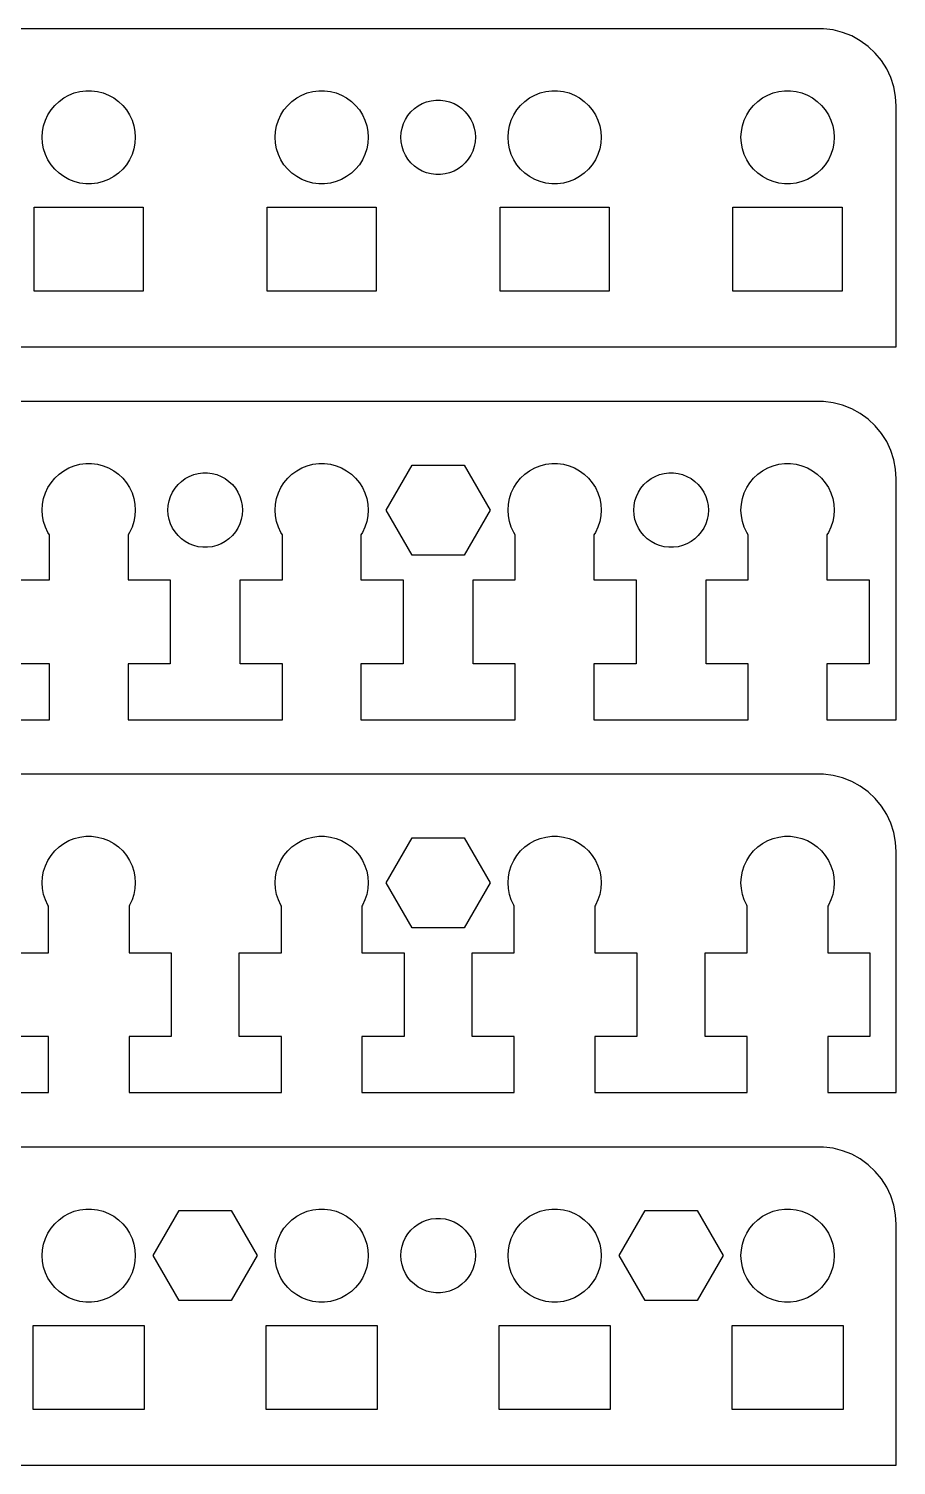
# Model space of a CAD drawing. Header units: metres. Extents: x -52 to 52, y 0 to 92.
# Drawn here: x -3.9 to 52, y 0 to 92.5 of the extents above; entities that cross this region are included whole.
import ezdxf

# ---------------------------------------------------------------- set-up
doc = ezdxf.new("R2010")
doc.units = ezdxf.units.M

msp = doc.modelspace()

# ---------------------------------------------------------------- linework, layer by layer
for p, q in [((47.3139, 92.4901), (-47.3139, 92.4901)), ((47.9369, 92.4114), (47.3139, 92.4901)), ((48.5451, 92.2553), (47.9369, 92.4114)), ((49.1289, 92.0241), (48.5451, 92.2553)), ((49.6791, 91.7216), (49.1289, 92.0241)), ((50.1871, 91.3526), (49.6791, 91.7216)), ((50.6448, 90.9227), (50.1871, 91.3526)), ((51.0451, 90.4389), (50.6448, 90.9227)), ((51.3815, 89.9088), (51.0451, 90.4389)), ((51.6489, 89.3406), (51.3815, 89.9088)), ((51.8429, 88.7434), (51.6489, 89.3406)), ((-1.91226, 87.8115), (-1.60747, 88.033)), ((-1.60747, 88.033), (-1.27733, 88.2145)), ((-1.27733, 88.2145), (-0.92705, 88.3532)), ((-0.92705, 88.3532), (-0.56213, 88.4469)), ((-0.56213, 88.4469), (-0.18837, 88.4941)), ((-0.18837, 88.4941), (0.18837, 88.4941)), ((0.18837, 88.4941), (0.56213, 88.4469)), ((0.56213, 88.4469), (0.92705, 88.3532)), ((0.92705, 88.3532), (1.27733, 88.2145)), ((1.27733, 88.2145), (1.60747, 88.033)), ((1.60747, 88.033), (1.91226, 87.8115)), ((13.0877, 87.8115), (13.3925, 88.033)), ((13.3925, 88.033), (13.7227, 88.2145)), ((13.7227, 88.2145), (14.0729, 88.3532)), ((14.0729, 88.3532), (14.4379, 88.4469)), ((14.4379, 88.4469), (14.8116, 88.4941)), ((14.8116, 88.4941), (15.1884, 88.4941)), ((15.1884, 88.4941), (15.5621, 88.4469)), ((15.5621, 88.4469), (15.927, 88.3532)), ((15.927, 88.3532), (16.2773, 88.2145)), ((16.2773, 88.2145), (16.6075, 88.033)), ((16.6075, 88.033), (16.9123, 87.8115)), ((22.0503, 87.8575), (22.3493, 87.8953)), ((22.3493, 87.8953), (22.6507, 87.8953)), ((22.6507, 87.8953), (22.9497, 87.8575)), ((28.0877, 87.8115), (28.3925, 88.033)), ((28.3925, 88.033), (28.7227, 88.2145)), ((28.7227, 88.2145), (29.0729, 88.3532)), ((29.0729, 88.3532), (29.4379, 88.4469)), ((29.4379, 88.4469), (29.8116, 88.4941)), ((29.8116, 88.4941), (30.1884, 88.4941)), ((30.1884, 88.4941), (30.5621, 88.4469)), ((30.5621, 88.4469), (30.927, 88.3532)), ((30.927, 88.3532), (31.2773, 88.2145)), ((31.2773, 88.2145), (31.6075, 88.033)), ((31.6075, 88.033), (31.9123, 87.8115)), ((43.0877, 87.8115), (43.3925, 88.033)), ((43.3925, 88.033), (43.7227, 88.2145)), ((43.7227, 88.2145), (44.0729, 88.3532)), ((44.0729, 88.3532), (44.4379, 88.4469)), ((44.4379, 88.4469), (44.8116, 88.4941)), ((44.8116, 88.4941), (45.1884, 88.4941)), ((45.1884, 88.4941), (45.5621, 88.4469)), ((45.5621, 88.4469), (45.927, 88.3532)), ((45.927, 88.3532), (46.2773, 88.2145)), ((46.2773, 88.2145), (46.6075, 88.033)), ((46.6075, 88.033), (46.9123, 87.8115)), ((51.9606, 88.1267), (51.8429, 88.7434)), ((52, 87.5), (51.9606, 88.1267)), ((-2.78932, 86.6044), (-2.62891, 86.9453)), ((-2.62891, 86.9453), (-2.42705, 87.2634)), ((-2.42705, 87.2634), (-2.1869, 87.5536)), ((-2.1869, 87.5536), (-1.91226, 87.8115)), ((1.91226, 87.8115), (2.1869, 87.5536)), ((2.1869, 87.5536), (2.42705, 87.2634)), ((2.42705, 87.2634), (2.62891, 86.9453)), ((2.62891, 86.9453), (2.78932, 86.6044)), ((12.2107, 86.6044), (12.3711, 86.9453)), ((12.3711, 86.9453), (12.5729, 87.2634)), ((12.5729, 87.2634), (12.8131, 87.5536)), ((12.8131, 87.5536), (13.0877, 87.8115)), ((16.9123, 87.8115), (17.1869, 87.5536)), ((17.1869, 87.5536), (17.427, 87.2634)), ((17.427, 87.2634), (17.6289, 86.9453)), ((17.6289, 86.9453), (17.7893, 86.6044)), ((20.5583, 86.9107), (20.7505, 87.1429)), ((20.7505, 87.1429), (20.9702, 87.3492)), ((20.9702, 87.3492), (21.214, 87.5264)), ((21.214, 87.5264), (21.4781, 87.6716)), ((21.4781, 87.6716), (21.7583, 87.7825)), ((21.7583, 87.7825), (22.0503, 87.8575)), ((22.9497, 87.8575), (23.2416, 87.7825)), ((23.2416, 87.7825), (23.5219, 87.6716)), ((23.5219, 87.6716), (23.786, 87.5264)), ((23.786, 87.5264), (24.0298, 87.3492)), ((24.0298, 87.3492), (24.2495, 87.1429)), ((24.2495, 87.1429), (24.4416, 86.9107)), ((27.2107, 86.6044), (27.3711, 86.9453)), ((27.3711, 86.9453), (27.5729, 87.2634)), ((27.5729, 87.2634), (27.8131, 87.5536)), ((27.8131, 87.5536), (28.0877, 87.8115)), ((31.9123, 87.8115), (32.1869, 87.5536)), ((32.1869, 87.5536), (32.427, 87.2634)), ((32.427, 87.2634), (32.6289, 86.9453)), ((32.6289, 86.9453), (32.7893, 86.6044)), ((42.2107, 86.6044), (42.3711, 86.9453)), ((42.3711, 86.9453), (42.5729, 87.2634)), ((42.5729, 87.2634), (42.8131, 87.5536)), ((42.8131, 87.5536), (43.0877, 87.8115)), ((46.9123, 87.8115), (47.1869, 87.5536)), ((47.1869, 87.5536), (47.427, 87.2634)), ((47.427, 87.2634), (47.6289, 86.9453)), ((47.6289, 86.9453), (47.7893, 86.6044)), ((52, 72), (52, 87.5)), ((-2.97633, 85.876), (-2.90575, 86.2461)), ((-2.90575, 86.2461), (-2.78932, 86.6044)), ((2.78932, 86.6044), (2.90575, 86.2461)), ((2.90575, 86.2461), (2.97633, 85.876)), ((12.0237, 85.876), (12.0942, 86.2461)), ((12.0942, 86.2461), (12.2107, 86.6044)), ((17.7893, 86.6044), (17.9057, 86.2461)), ((17.9057, 86.2461), (17.9763, 85.876)), ((20.1189, 85.8008), (20.1754, 86.0968)), ((20.1754, 86.0968), (20.2685, 86.3835)), ((20.2685, 86.3835), (20.3969, 86.6562)), ((20.3969, 86.6562), (20.5583, 86.9107)), ((24.4416, 86.9107), (24.6031, 86.6562)), ((24.6031, 86.6562), (24.7315, 86.3835)), ((24.7315, 86.3835), (24.8246, 86.0968)), ((24.8246, 86.0968), (24.8811, 85.8008)), ((27.0237, 85.876), (27.0942, 86.2461)), ((27.0942, 86.2461), (27.2107, 86.6044)), ((32.7893, 86.6044), (32.9057, 86.2461)), ((32.9057, 86.2461), (32.9763, 85.876)), ((42.0237, 85.876), (42.0942, 86.2461)), ((42.0942, 86.2461), (42.2107, 86.6044)), ((47.7893, 86.6044), (47.9057, 86.2461)), ((47.9057, 86.2461), (47.9763, 85.876)), ((-3, 85.5), (-2.97633, 85.876)), ((-2.97633, 85.124), (-3, 85.5)), ((-2.90575, 84.7539), (-2.97633, 85.124)), ((2.97633, 85.124), (2.90575, 84.7539)), ((2.97633, 85.876), (3, 85.5)), ((3, 85.5), (2.97633, 85.124)), ((12, 85.5), (12.0237, 85.876)), ((12.0237, 85.124), (12, 85.5)), ((12.0942, 84.7539), (12.0237, 85.124)), ((17.9763, 85.124), (17.9057, 84.7539)), ((17.9763, 85.876), (18, 85.5)), ((18, 85.5), (17.9763, 85.124)), ((20.1, 85.5), (20.1189, 85.8008)), ((20.1189, 85.1992), (20.1, 85.5)), ((20.1754, 84.9031), (20.1189, 85.1992)), ((24.8811, 85.1992), (24.8246, 84.9031)), ((24.8811, 85.8008), (24.9, 85.5)), ((24.9, 85.5), (24.8811, 85.1992)), ((27, 85.5), (27.0237, 85.876)), ((27.0237, 85.124), (27, 85.5)), ((27.0942, 84.7539), (27.0237, 85.124)), ((32.9763, 85.124), (32.9057, 84.7539)), ((32.9763, 85.876), (33, 85.5)), ((33, 85.5), (32.9763, 85.124)), ((42, 85.5), (42.0237, 85.876)), ((42.0237, 85.124), (42, 85.5)), ((42.0942, 84.7539), (42.0237, 85.124)), ((47.9763, 85.124), (47.9057, 84.7539)), ((47.9763, 85.876), (48, 85.5)), ((48, 85.5), (47.9763, 85.124)), ((-2.78932, 84.3956), (-2.90575, 84.7539)), ((-2.62891, 84.0547), (-2.78932, 84.3956)), ((2.78932, 84.3956), (2.62891, 84.0547)), ((2.90575, 84.7539), (2.78932, 84.3956)), ((12.2107, 84.3956), (12.0942, 84.7539)), ((12.3711, 84.0547), (12.2107, 84.3956)), ((17.7893, 84.3956), (17.6289, 84.0547)), ((17.9057, 84.7539), (17.7893, 84.3956)), ((20.2685, 84.6165), (20.1754, 84.9031)), ((20.3969, 84.3438), (20.2685, 84.6165)), ((20.5583, 84.0893), (20.3969, 84.3438)), ((24.6031, 84.3438), (24.4416, 84.0893)), ((24.7315, 84.6165), (24.6031, 84.3438)), ((24.8246, 84.9031), (24.7315, 84.6165)), ((27.2107, 84.3956), (27.0942, 84.7539)), ((27.3711, 84.0547), (27.2107, 84.3956)), ((32.7893, 84.3956), (32.6289, 84.0547)), ((32.9057, 84.7539), (32.7893, 84.3956)), ((42.2107, 84.3956), (42.0942, 84.7539)), ((42.3711, 84.0547), (42.2107, 84.3956)), ((47.7893, 84.3956), (47.6289, 84.0547)), ((47.9057, 84.7539), (47.7893, 84.3956)), ((-2.42705, 83.7366), (-2.62891, 84.0547)), ((-2.1869, 83.4464), (-2.42705, 83.7366)), ((-1.91226, 83.1884), (-2.1869, 83.4464)), ((2.1869, 83.4464), (1.91226, 83.1884)), ((2.42705, 83.7366), (2.1869, 83.4464)), ((2.62891, 84.0547), (2.42705, 83.7366)), ((12.5729, 83.7366), (12.3711, 84.0547)), ((12.8131, 83.4464), (12.5729, 83.7366)), ((13.0877, 83.1884), (12.8131, 83.4464)), ((17.1869, 83.4464), (16.9123, 83.1884)), ((17.427, 83.7366), (17.1869, 83.4464)), ((17.6289, 84.0547), (17.427, 83.7366)), ((20.7505, 83.8571), (20.5583, 84.0893)), ((20.9702, 83.6508), (20.7505, 83.8571)), ((21.214, 83.4736), (20.9702, 83.6508)), ((21.4781, 83.3284), (21.214, 83.4736)), ((21.7583, 83.2175), (21.4781, 83.3284)), ((23.5219, 83.3284), (23.2416, 83.2175)), ((23.786, 83.4736), (23.5219, 83.3284)), ((24.0298, 83.6508), (23.786, 83.4736)), ((24.2495, 83.8571), (24.0298, 83.6508)), ((24.4416, 84.0893), (24.2495, 83.8571)), ((27.5729, 83.7366), (27.3711, 84.0547)), ((27.8131, 83.4464), (27.5729, 83.7366)), ((28.0877, 83.1884), (27.8131, 83.4464)), ((32.1869, 83.4464), (31.9123, 83.1884)), ((32.427, 83.7366), (32.1869, 83.4464)), ((32.6289, 84.0547), (32.427, 83.7366)), ((42.5729, 83.7366), (42.3711, 84.0547)), ((42.8131, 83.4464), (42.5729, 83.7366)), ((43.0877, 83.1884), (42.8131, 83.4464)), ((47.1869, 83.4464), (46.9123, 83.1884)), ((47.427, 83.7366), (47.1869, 83.4464)), ((47.6289, 84.0547), (47.427, 83.7366)), ((-1.60747, 82.967), (-1.91226, 83.1884)), ((-1.27733, 82.7855), (-1.60747, 82.967)), ((-0.92705, 82.6468), (-1.27733, 82.7855)), ((-0.56213, 82.5531), (-0.92705, 82.6468)), ((-0.18837, 82.5059), (-0.56213, 82.5531)), ((0.18837, 82.5059), (-0.18837, 82.5059)), ((0.56213, 82.5531), (0.18837, 82.5059)), ((0.92705, 82.6468), (0.56213, 82.5531)), ((1.27733, 82.7855), (0.92705, 82.6468)), ((1.60747, 82.967), (1.27733, 82.7855)), ((1.91226, 83.1884), (1.60747, 82.967)), ((13.3925, 82.967), (13.0877, 83.1884)), ((13.7227, 82.7855), (13.3925, 82.967)), ((14.0729, 82.6468), (13.7227, 82.7855)), ((14.4379, 82.5531), (14.0729, 82.6468)), ((14.8116, 82.5059), (14.4379, 82.5531)), ((15.1884, 82.5059), (14.8116, 82.5059)), ((15.5621, 82.5531), (15.1884, 82.5059)), ((15.927, 82.6468), (15.5621, 82.5531)), ((16.2773, 82.7855), (15.927, 82.6468)), ((16.6075, 82.967), (16.2773, 82.7855)), ((16.9123, 83.1884), (16.6075, 82.967)), ((22.0503, 83.1425), (21.7583, 83.2175)), ((22.3493, 83.1047), (22.0503, 83.1425)), ((22.6507, 83.1047), (22.3493, 83.1047)), ((22.9497, 83.1425), (22.6507, 83.1047)), ((23.2416, 83.2175), (22.9497, 83.1425)), ((28.3925, 82.967), (28.0877, 83.1884)), ((28.7227, 82.7855), (28.3925, 82.967)), ((29.0729, 82.6468), (28.7227, 82.7855)), ((29.4379, 82.5531), (29.0729, 82.6468)), ((29.8116, 82.5059), (29.4379, 82.5531)), ((30.1884, 82.5059), (29.8116, 82.5059)), ((30.5621, 82.5531), (30.1884, 82.5059)), ((30.927, 82.6468), (30.5621, 82.5531)), ((31.2773, 82.7855), (30.927, 82.6468)), ((31.6075, 82.967), (31.2773, 82.7855)), ((31.9123, 83.1884), (31.6075, 82.967)), ((43.3925, 82.967), (43.0877, 83.1884)), ((43.7227, 82.7855), (43.3925, 82.967)), ((44.0729, 82.6468), (43.7227, 82.7855)), ((44.4379, 82.5531), (44.0729, 82.6468)), ((44.8116, 82.5059), (44.4379, 82.5531)), ((45.1884, 82.5059), (44.8116, 82.5059)), ((45.5621, 82.5531), (45.1884, 82.5059)), ((45.927, 82.6468), (45.5621, 82.5531)), ((46.2773, 82.7855), (45.927, 82.6468)), ((46.6075, 82.967), (46.2773, 82.7855)), ((46.9123, 83.1884), (46.6075, 82.967)), ((-3.51418, 75.6), (-3.51418, 81)), ((-3.51418, 81), (3.51418, 81)), ((3.51418, 81), (3.51418, 75.6)), ((11.4858, 75.6), (11.4858, 81)), ((11.4858, 81), (18.5142, 81)), ((18.5142, 81), (18.5142, 75.6)), ((26.4858, 75.6), (26.4858, 81)), ((26.4858, 81), (33.5142, 81)), ((33.5142, 81), (33.5142, 75.6)), ((41.4858, 75.6), (41.4858, 81)), ((41.4858, 81), (48.5142, 81)), ((48.5142, 81), (48.5142, 75.6)), ((3.51418, 75.6), (-3.51418, 75.6)), ((18.5142, 75.6), (11.4858, 75.6)), ((33.5142, 75.6), (26.4858, 75.6)), ((48.5142, 75.6), (41.4858, 75.6)), ((-52, 72), (52, 72)), ((47.3139, 68.4901), (-47.3139, 68.4901)), ((47.9369, 68.4114), (47.3139, 68.4901)), ((48.5451, 68.2553), (47.9369, 68.4114)), ((49.1289, 68.0241), (48.5451, 68.2553)), ((49.6791, 67.7216), (49.1289, 68.0241)), ((50.1871, 67.3526), (49.6791, 67.7216)), ((50.6448, 66.9227), (50.1871, 67.3526)), ((51.0451, 66.4389), (50.6448, 66.9227)), ((51.3815, 65.9088), (51.0451, 66.4389)), ((51.6489, 65.3406), (51.3815, 65.9088)), ((51.8429, 64.7434), (51.6489, 65.3406)), ((51.9606, 64.1267), (51.8429, 64.7434)), ((-1.91226, 63.8115), (-1.60747, 64.033)), ((-1.60747, 64.033), (-1.27733, 64.2145)), ((-1.27733, 64.2145), (-0.92705, 64.3532)), ((-0.92705, 64.3532), (-0.56213, 64.4469)), ((-0.56213, 64.4469), (-0.18837, 64.4941)), ((-0.18837, 64.4941), (0.18837, 64.4941)), ((0.18837, 64.4941), (0.56213, 64.4469)), ((0.56213, 64.4469), (0.92705, 64.3532)), ((0.92705, 64.3532), (1.27733, 64.2145)), ((1.27733, 64.2145), (1.60747, 64.033)), ((1.60747, 64.033), (1.91226, 63.8115)), ((6.75835, 63.7825), (7.05028, 63.8575)), ((7.05028, 63.8575), (7.34929, 63.8953)), ((7.34929, 63.8953), (7.6507, 63.8953)), ((7.6507, 63.8953), (7.94971, 63.8575)), ((7.94971, 63.8575), (8.24164, 63.7825)), ((13.0877, 63.8115), (13.3925, 64.033)), ((13.3925, 64.033), (13.7227, 64.2145)), ((13.7227, 64.2145), (14.0729, 64.3532)), ((14.0729, 64.3532), (14.4379, 64.4469)), ((14.4379, 64.4469), (14.8116, 64.4941)), ((14.8116, 64.4941), (15.1884, 64.4941)), ((15.1884, 64.4941), (15.5621, 64.4469)), ((15.5621, 64.4469), (15.927, 64.3532)), ((15.927, 64.3532), (16.2773, 64.2145)), ((16.2773, 64.2145), (16.6075, 64.033)), ((16.6075, 64.033), (16.9123, 63.8115)), ((19.1534, 61.5), (20.8267, 64.3982)), ((20.8267, 64.3982), (24.1733, 64.3982)), ((24.1733, 64.3982), (25.8466, 61.5)), ((28.0877, 63.8115), (28.3925, 64.033)), ((28.3925, 64.033), (28.7227, 64.2145)), ((28.7227, 64.2145), (29.0729, 64.3532)), ((29.0729, 64.3532), (29.4379, 64.4469)), ((29.4379, 64.4469), (29.8116, 64.4941)), ((29.8116, 64.4941), (30.1884, 64.4941)), ((30.1884, 64.4941), (30.5621, 64.4469)), ((30.5621, 64.4469), (30.927, 64.3532)), ((30.927, 64.3532), (31.2773, 64.2145)), ((31.2773, 64.2145), (31.6075, 64.033)), ((31.6075, 64.033), (31.9123, 63.8115)), ((36.7583, 63.7825), (37.0503, 63.8575)), ((37.0503, 63.8575), (37.3493, 63.8953)), ((37.3493, 63.8953), (37.6507, 63.8953)), ((37.6507, 63.8953), (37.9497, 63.8575)), ((37.9497, 63.8575), (38.2416, 63.7825)), ((43.0877, 63.8115), (43.3925, 64.033)), ((43.3925, 64.033), (43.7227, 64.2145)), ((43.7227, 64.2145), (44.0729, 64.3532)), ((44.0729, 64.3532), (44.4379, 64.4469)), ((44.4379, 64.4469), (44.8116, 64.4941)), ((44.8116, 64.4941), (45.1884, 64.4941)), ((45.1884, 64.4941), (45.5621, 64.4469)), ((45.5621, 64.4469), (45.927, 64.3532)), ((45.927, 64.3532), (46.2773, 64.2145)), ((46.2773, 64.2145), (46.6075, 64.033)), ((46.6075, 64.033), (46.9123, 63.8115)), ((52, 63.5), (51.9606, 64.1267)), ((-2.78932, 62.6044), (-2.62891, 62.9453)), ((-2.62891, 62.9453), (-2.42705, 63.2634)), ((-2.42705, 63.2634), (-2.1869, 63.5536)), ((-2.1869, 63.5536), (-1.91226, 63.8115)), ((1.91226, 63.8115), (2.1869, 63.5536)), ((2.1869, 63.5536), (2.42705, 63.2634)), ((2.42705, 63.2634), (2.62891, 62.9453)), ((2.62891, 62.9453), (2.78932, 62.6044)), ((5.39685, 62.6562), (5.55835, 62.9107)), ((5.55835, 62.9107), (5.75047, 63.1429)), ((5.75047, 63.1429), (5.97017, 63.3492)), ((5.97017, 63.3492), (6.214, 63.5264)), ((6.214, 63.5264), (6.47812, 63.6716)), ((6.47812, 63.6716), (6.75835, 63.7825)), ((8.24164, 63.7825), (8.52187, 63.6716)), ((8.52187, 63.6716), (8.78598, 63.5264)), ((8.78598, 63.5264), (9.02982, 63.3492)), ((9.02982, 63.3492), (9.24951, 63.1429)), ((9.24951, 63.1429), (9.44164, 62.9107)), ((9.44164, 62.9107), (9.60313, 62.6562)), ((12.2107, 62.6044), (12.3711, 62.9453)), ((12.3711, 62.9453), (12.5729, 63.2634)), ((12.5729, 63.2634), (12.8131, 63.5536)), ((12.8131, 63.5536), (13.0877, 63.8115)), ((16.9123, 63.8115), (17.1869, 63.5536)), ((17.1869, 63.5536), (17.427, 63.2634)), ((17.427, 63.2634), (17.6289, 62.9453)), ((17.6289, 62.9453), (17.7893, 62.6044)), ((27.2107, 62.6044), (27.3711, 62.9453)), ((27.3711, 62.9453), (27.5729, 63.2634)), ((27.5729, 63.2634), (27.8131, 63.5536)), ((27.8131, 63.5536), (28.0877, 63.8115)), ((31.9123, 63.8115), (32.1869, 63.5536)), ((32.1869, 63.5536), (32.427, 63.2634)), ((32.427, 63.2634), (32.6289, 62.9453)), ((32.6289, 62.9453), (32.7893, 62.6044)), ((35.3969, 62.6562), (35.5583, 62.9107)), ((35.5583, 62.9107), (35.7505, 63.1429)), ((35.7505, 63.1429), (35.9702, 63.3492)), ((35.9702, 63.3492), (36.214, 63.5264)), ((36.214, 63.5264), (36.4781, 63.6716)), ((36.4781, 63.6716), (36.7583, 63.7825)), ((38.2416, 63.7825), (38.5219, 63.6716)), ((38.5219, 63.6716), (38.786, 63.5264)), ((38.786, 63.5264), (39.0298, 63.3492)), ((39.0298, 63.3492), (39.2495, 63.1429)), ((39.2495, 63.1429), (39.4416, 62.9107)), ((39.4416, 62.9107), (39.6031, 62.6562)), ((42.2107, 62.6044), (42.3711, 62.9453)), ((42.3711, 62.9453), (42.5729, 63.2634)), ((42.5729, 63.2634), (42.8131, 63.5536)), ((42.8131, 63.5536), (43.0877, 63.8115)), ((46.9123, 63.8115), (47.1869, 63.5536)), ((47.1869, 63.5536), (47.427, 63.2634)), ((47.427, 63.2634), (47.6289, 62.9453)), ((47.6289, 62.9453), (47.7893, 62.6044)), ((52, 48), (52, 63.5)), ((-2.97633, 61.876), (-2.90575, 62.2461)), ((-2.90575, 62.2461), (-2.78932, 62.6044)), ((2.78932, 62.6044), (2.90575, 62.2461)), ((2.90575, 62.2461), (2.97633, 61.876)), ((5.11891, 61.8008), (5.1754, 62.0968)), ((5.1754, 62.0968), (5.26852, 62.3835)), ((5.26852, 62.3835), (5.39685, 62.6562)), ((9.60313, 62.6562), (9.73146, 62.3835)), ((9.73146, 62.3835), (9.82458, 62.0968)), ((9.82458, 62.0968), (9.88107, 61.8008)), ((12.0237, 61.876), (12.0942, 62.2461)), ((12.0942, 62.2461), (12.2107, 62.6044)), ((17.7893, 62.6044), (17.9057, 62.2461)), ((17.9057, 62.2461), (17.9763, 61.876)), ((27.0237, 61.876), (27.0942, 62.2461)), ((27.0942, 62.2461), (27.2107, 62.6044)), ((32.7893, 62.6044), (32.9057, 62.2461)), ((32.9057, 62.2461), (32.9763, 61.876)), ((35.1189, 61.8008), (35.1754, 62.0968)), ((35.1754, 62.0968), (35.2685, 62.3835)), ((35.2685, 62.3835), (35.3969, 62.6562)), ((39.6031, 62.6562), (39.7315, 62.3835)), ((39.7315, 62.3835), (39.8246, 62.0968)), ((39.8246, 62.0968), (39.8811, 61.8008)), ((42.0237, 61.876), (42.0942, 62.2461)), ((42.0942, 62.2461), (42.2107, 62.6044)), ((47.7893, 62.6044), (47.9057, 62.2461)), ((47.9057, 62.2461), (47.9763, 61.876)), ((-3, 61.5), (-2.97633, 61.876)), ((-2.97633, 61.124), (-3, 61.5)), ((-2.90575, 60.7539), (-2.97633, 61.124)), ((2.97633, 61.124), (2.90575, 60.7539)), ((2.97633, 61.876), (3, 61.5)), ((3, 61.5), (2.97633, 61.124)), ((5.09999, 61.5), (5.11891, 61.8008)), ((5.11891, 61.1992), (5.09999, 61.5)), ((5.1754, 60.9031), (5.11891, 61.1992)), ((9.88107, 61.1992), (9.82458, 60.9031)), ((9.88107, 61.8008), (9.89999, 61.5)), ((9.89999, 61.5), (9.88107, 61.1992)), ((12, 61.5), (12.0237, 61.876)), ((12.0237, 61.124), (12, 61.5)), ((12.0942, 60.7539), (12.0237, 61.124)), ((17.9763, 61.124), (17.9057, 60.7539)), ((17.9763, 61.876), (18, 61.5)), ((18, 61.5), (17.9763, 61.124)), ((20.8267, 58.6018), (19.1534, 61.5)), ((25.8466, 61.5), (24.1733, 58.6018)), ((27, 61.5), (27.0237, 61.876)), ((27.0237, 61.124), (27, 61.5)), ((27.0942, 60.7539), (27.0237, 61.124)), ((32.9763, 61.124), (32.9057, 60.7539)), ((32.9763, 61.876), (33, 61.5)), ((33, 61.5), (32.9763, 61.124)), ((35.1, 61.5), (35.1189, 61.8008)), ((35.1189, 61.1992), (35.1, 61.5)), ((35.1754, 60.9031), (35.1189, 61.1992)), ((39.8811, 61.1992), (39.8246, 60.9031)), ((39.8811, 61.8008), (39.9, 61.5)), ((39.9, 61.5), (39.8811, 61.1992)), ((42, 61.5), (42.0237, 61.876)), ((42.0237, 61.124), (42, 61.5)), ((42.0942, 60.7539), (42.0237, 61.124)), ((47.9763, 61.124), (47.9057, 60.7539)), ((47.9763, 61.876), (48, 61.5)), ((48, 61.5), (47.9763, 61.124)), ((-2.78932, 60.3956), (-2.90575, 60.7539)), ((-2.62891, 60.0547), (-2.78932, 60.3956)), ((2.78932, 60.3956), (2.62891, 60.0547)), ((2.90575, 60.7539), (2.78932, 60.3956)), ((5.26852, 60.6165), (5.1754, 60.9031)), ((5.39685, 60.3438), (5.26852, 60.6165)), ((5.55835, 60.0893), (5.39685, 60.3438)), ((9.60313, 60.3438), (9.44164, 60.0893)), ((9.73146, 60.6165), (9.60313, 60.3438)), ((9.82458, 60.9031), (9.73146, 60.6165)), ((12.2107, 60.3956), (12.0942, 60.7539)), ((12.3711, 60.0547), (12.2107, 60.3956)), ((17.7893, 60.3956), (17.6289, 60.0547)), ((17.9057, 60.7539), (17.7893, 60.3956)), ((27.2107, 60.3956), (27.0942, 60.7539)), ((27.3711, 60.0547), (27.2107, 60.3956)), ((32.7893, 60.3956), (32.6289, 60.0547)), ((32.9057, 60.7539), (32.7893, 60.3956)), ((35.2685, 60.6165), (35.1754, 60.9031)), ((35.3969, 60.3438), (35.2685, 60.6165)), ((35.5583, 60.0893), (35.3969, 60.3438)), ((39.6031, 60.3438), (39.4416, 60.0893)), ((39.7315, 60.6165), (39.6031, 60.3438)), ((39.8246, 60.9031), (39.7315, 60.6165)), ((42.2107, 60.3956), (42.0942, 60.7539)), ((42.3711, 60.0547), (42.2107, 60.3956)), ((47.7893, 60.3956), (47.6289, 60.0547)), ((47.9057, 60.7539), (47.7893, 60.3956)), ((-2.53072, 59.9), (-2.62891, 60.0547)), ((-2.53072, 57), (-2.53072, 59.9)), ((2.62891, 60.0547), (2.53072, 59.9)), ((2.53072, 59.9), (2.53072, 57)), ((5.75047, 59.8571), (5.55835, 60.0893)), ((5.97017, 59.6508), (5.75047, 59.8571)), ((6.214, 59.4736), (5.97017, 59.6508)), ((6.47812, 59.3284), (6.214, 59.4736)), ((6.75835, 59.2175), (6.47812, 59.3284)), ((7.05028, 59.1425), (6.75835, 59.2175)), ((8.24164, 59.2175), (7.94971, 59.1425)), ((8.52187, 59.3284), (8.24164, 59.2175)), ((8.78598, 59.4736), (8.52187, 59.3284)), ((9.02982, 59.6508), (8.78598, 59.4736)), ((9.24951, 59.8571), (9.02982, 59.6508)), ((9.44164, 60.0893), (9.24951, 59.8571)), ((12.4693, 59.9), (12.3711, 60.0547)), ((12.4693, 57), (12.4693, 59.9)), ((17.6289, 60.0547), (17.5307, 59.9)), ((17.5307, 59.9), (17.5307, 57)), ((27.4693, 59.9), (27.3711, 60.0547)), ((27.4693, 57), (27.4693, 59.9)), ((32.6289, 60.0547), (32.5307, 59.9)), ((32.5307, 59.9), (32.5307, 57)), ((35.7505, 59.8571), (35.5583, 60.0893)), ((35.9702, 59.6508), (35.7505, 59.8571)), ((36.214, 59.4736), (35.9702, 59.6508)), ((36.4781, 59.3284), (36.214, 59.4736)), ((36.7583, 59.2175), (36.4781, 59.3284)), ((37.0503, 59.1425), (36.7583, 59.2175)), ((38.2416, 59.2175), (37.9497, 59.1425)), ((38.5219, 59.3284), (38.2416, 59.2175)), ((38.786, 59.4736), (38.5219, 59.3284)), ((39.0298, 59.6508), (38.786, 59.4736)), ((39.2495, 59.8571), (39.0298, 59.6508)), ((39.4416, 60.0893), (39.2495, 59.8571)), ((42.4693, 59.9), (42.3711, 60.0547)), ((42.4693, 57), (42.4693, 59.9)), ((47.6289, 60.0547), (47.5307, 59.9)), ((47.5307, 59.9), (47.5307, 57)), ((7.34929, 59.1047), (7.05028, 59.1425)), ((7.6507, 59.1047), (7.34929, 59.1047)), ((7.94971, 59.1425), (7.6507, 59.1047)), ((24.1733, 58.6018), (20.8267, 58.6018)), ((37.3493, 59.1047), (37.0503, 59.1425)), ((37.6507, 59.1047), (37.3493, 59.1047)), ((37.9497, 59.1425), (37.6507, 59.1047)), ((-5.24623, 57), (-2.53072, 57)), ((2.53072, 57), (5.24623, 57)), ((5.24623, 57), (5.24623, 51.6)), ((9.75375, 51.6), (9.75375, 57)), ((9.75375, 57), (12.4693, 57)), ((17.5307, 57), (20.2462, 57)), ((20.2462, 57), (20.2462, 51.6)), ((24.7538, 51.6), (24.7538, 57)), ((24.7538, 57), (27.4693, 57)), ((32.5307, 57), (35.2462, 57)), ((35.2462, 57), (35.2462, 51.6)), ((39.7538, 51.6), (39.7538, 57)), ((39.7538, 57), (42.4693, 57)), ((47.5307, 57), (50.2462, 57)), ((50.2462, 57), (50.2462, 51.6)), ((-2.53072, 51.6), (-5.24623, 51.6)), ((-2.53072, 48), (-2.53072, 51.6)), ((5.24623, 51.6), (2.53072, 51.6)), ((2.53072, 51.6), (2.53072, 48)), ((12.4693, 51.6), (9.75375, 51.6)), ((12.4693, 48), (12.4693, 51.6)), ((20.2462, 51.6), (17.5307, 51.6)), ((17.5307, 51.6), (17.5307, 48)), ((27.4693, 51.6), (24.7538, 51.6)), ((27.4693, 48), (27.4693, 51.6)), ((35.2462, 51.6), (32.5307, 51.6)), ((32.5307, 51.6), (32.5307, 48)), ((42.4693, 51.6), (39.7538, 51.6)), ((42.4693, 48), (42.4693, 51.6)), ((50.2462, 51.6), (47.5307, 51.6)), ((47.5307, 51.6), (47.5307, 48)), ((-12.4693, 48), (-2.53072, 48)), ((2.53072, 48), (12.4693, 48)), ((17.5307, 48), (27.4693, 48)), ((32.5307, 48), (42.4693, 48)), ((47.5307, 48), (52, 48)), ((47.3139, 44.4901), (-47.3139, 44.4901)), ((47.9369, 44.4114), (47.3139, 44.4901)), ((48.5451, 44.2553), (47.9369, 44.4114)), ((49.1289, 44.0241), (48.5451, 44.2553)), ((49.6791, 43.7216), (49.1289, 44.0241)), ((50.1871, 43.3526), (49.6791, 43.7216)), ((50.6448, 42.9227), (50.1871, 43.3526)), ((51.0451, 42.4389), (50.6448, 42.9227)), ((51.3815, 41.9088), (51.0451, 42.4389)), ((51.6489, 41.3406), (51.3815, 41.9088)), ((51.8429, 40.7434), (51.6489, 41.3406)), ((51.9606, 40.1267), (51.8429, 40.7434)), ((-2.1869, 39.5536), (-1.91226, 39.8115)), ((-1.91226, 39.8115), (-1.60747, 40.033)), ((-1.60747, 40.033), (-1.27733, 40.2145)), ((-1.27733, 40.2145), (-0.92705, 40.3532)), ((-0.92705, 40.3532), (-0.56213, 40.4469)), ((-0.56213, 40.4469), (-0.18837, 40.4941)), ((-0.18837, 40.4941), (0.18837, 40.4941)), ((0.18837, 40.4941), (0.56213, 40.4469)), ((0.56213, 40.4469), (0.92705, 40.3532)), ((0.92705, 40.3532), (1.27733, 40.2145)), ((1.27733, 40.2145), (1.60747, 40.033)), ((1.60747, 40.033), (1.91226, 39.8115)), ((1.91226, 39.8115), (2.1869, 39.5536)), ((12.8131, 39.5536), (13.0877, 39.8115)), ((13.0877, 39.8115), (13.3925, 40.033)), ((13.3925, 40.033), (13.7227, 40.2145)), ((13.7227, 40.2145), (14.0729, 40.3532)), ((14.0729, 40.3532), (14.4379, 40.4469)), ((14.4379, 40.4469), (14.8116, 40.4941)), ((14.8116, 40.4941), (15.1884, 40.4941)), ((15.1884, 40.4941), (15.5621, 40.4469)), ((15.5621, 40.4469), (15.927, 40.3532)), ((15.927, 40.3532), (16.2773, 40.2145)), ((16.2773, 40.2145), (16.6075, 40.033)), ((16.6075, 40.033), (16.9123, 39.8115)), ((16.9123, 39.8115), (17.1869, 39.5536)), ((19.1534, 37.5), (20.8267, 40.3982)), ((20.8267, 40.3982), (24.1733, 40.3982)), ((24.1733, 40.3982), (25.8466, 37.5)), ((27.8131, 39.5536), (28.0877, 39.8115)), ((28.0877, 39.8115), (28.3925, 40.033)), ((28.3925, 40.033), (28.7227, 40.2145)), ((28.7227, 40.2145), (29.0729, 40.3532)), ((29.0729, 40.3532), (29.4379, 40.4469)), ((29.4379, 40.4469), (29.8116, 40.4941)), ((29.8116, 40.4941), (30.1884, 40.4941)), ((30.1884, 40.4941), (30.5621, 40.4469)), ((30.5621, 40.4469), (30.927, 40.3532)), ((30.927, 40.3532), (31.2773, 40.2145)), ((31.2773, 40.2145), (31.6075, 40.033)), ((31.6075, 40.033), (31.9123, 39.8115)), ((31.9123, 39.8115), (32.1869, 39.5536)), ((42.8131, 39.5536), (43.0877, 39.8115)), ((43.0877, 39.8115), (43.3925, 40.033)), ((43.3925, 40.033), (43.7227, 40.2145)), ((43.7227, 40.2145), (44.0729, 40.3532)), ((44.0729, 40.3532), (44.4379, 40.4469)), ((44.4379, 40.4469), (44.8116, 40.4941)), ((44.8116, 40.4941), (45.1884, 40.4941)), ((45.1884, 40.4941), (45.5621, 40.4469)), ((45.5621, 40.4469), (45.927, 40.3532)), ((45.927, 40.3532), (46.2773, 40.2145)), ((46.2773, 40.2145), (46.6075, 40.033)), ((46.6075, 40.033), (46.9123, 39.8115)), ((46.9123, 39.8115), (47.1869, 39.5536)), ((52, 39.5), (51.9606, 40.1267)), ((-2.78932, 38.6044), (-2.62891, 38.9453)), ((-2.62891, 38.9453), (-2.42705, 39.2634)), ((-2.42705, 39.2634), (-2.1869, 39.5536)), ((2.1869, 39.5536), (2.42705, 39.2634)), ((2.42705, 39.2634), (2.62891, 38.9453)), ((2.62891, 38.9453), (2.78932, 38.6044)), ((12.2107, 38.6044), (12.3711, 38.9453)), ((12.3711, 38.9453), (12.5729, 39.2634)), ((12.5729, 39.2634), (12.8131, 39.5536)), ((17.1869, 39.5536), (17.427, 39.2634)), ((17.427, 39.2634), (17.6289, 38.9453)), ((17.6289, 38.9453), (17.7893, 38.6044)), ((27.2107, 38.6044), (27.3711, 38.9453)), ((27.3711, 38.9453), (27.5729, 39.2634)), ((27.5729, 39.2634), (27.8131, 39.5536)), ((32.1869, 39.5536), (32.427, 39.2634)), ((32.427, 39.2634), (32.6289, 38.9453)), ((32.6289, 38.9453), (32.7893, 38.6044)), ((42.2107, 38.6044), (42.3711, 38.9453)), ((42.3711, 38.9453), (42.5729, 39.2634)), ((42.5729, 39.2634), (42.8131, 39.5536)), ((47.1869, 39.5536), (47.427, 39.2634)), ((47.427, 39.2634), (47.6289, 38.9453)), ((47.6289, 38.9453), (47.7893, 38.6044)), ((52, 24), (52, 39.5)), ((-2.97633, 37.876), (-2.90575, 38.2461)), ((-2.90575, 38.2461), (-2.78932, 38.6044)), ((2.78932, 38.6044), (2.90575, 38.2461)), ((2.90575, 38.2461), (2.97633, 37.876)), ((12.0237, 37.876), (12.0942, 38.2461)), ((12.0942, 38.2461), (12.2107, 38.6044)), ((17.7893, 38.6044), (17.9057, 38.2461)), ((17.9057, 38.2461), (17.9763, 37.876)), ((27.0237, 37.876), (27.0942, 38.2461)), ((27.0942, 38.2461), (27.2107, 38.6044)), ((32.7893, 38.6044), (32.9057, 38.2461)), ((32.9057, 38.2461), (32.9763, 37.876)), ((42.0237, 37.876), (42.0942, 38.2461)), ((42.0942, 38.2461), (42.2107, 38.6044)), ((47.7893, 38.6044), (47.9057, 38.2461)), ((47.9057, 38.2461), (47.9763, 37.876)), ((-3, 37.5), (-2.97633, 37.876)), ((-2.97633, 37.124), (-3, 37.5)), ((-2.90575, 36.7539), (-2.97633, 37.124)), ((2.97633, 37.124), (2.90575, 36.7539)), ((2.97633, 37.876), (3, 37.5)), ((3, 37.5), (2.97633, 37.124)), ((12, 37.5), (12.0237, 37.876)), ((12.0237, 37.124), (12, 37.5)), ((12.0942, 36.7539), (12.0237, 37.124)), ((17.9763, 37.124), (17.9057, 36.7539)), ((17.9763, 37.876), (18, 37.5)), ((18, 37.5), (17.9763, 37.124)), ((20.8267, 34.6018), (19.1534, 37.5)), ((25.8466, 37.5), (24.1733, 34.6018)), ((27, 37.5), (27.0237, 37.876)), ((27.0237, 37.124), (27, 37.5)), ((27.0942, 36.7539), (27.0237, 37.124)), ((32.9763, 37.124), (32.9057, 36.7539)), ((32.9763, 37.876), (33, 37.5)), ((33, 37.5), (32.9763, 37.124)), ((42, 37.5), (42.0237, 37.876)), ((42.0237, 37.124), (42, 37.5)), ((42.0942, 36.7539), (42.0237, 37.124)), ((47.9763, 37.124), (47.9057, 36.7539)), ((47.9763, 37.876), (48, 37.5)), ((48, 37.5), (47.9763, 37.124)), ((-2.78932, 36.3956), (-2.90575, 36.7539)), ((-2.62891, 36.0547), (-2.78932, 36.3956)), ((2.78932, 36.3956), (2.62891, 36.0547)), ((2.90575, 36.7539), (2.78932, 36.3956)), ((12.2107, 36.3956), (12.0942, 36.7539)), ((12.3711, 36.0547), (12.2107, 36.3956)), ((17.7893, 36.3956), (17.6289, 36.0547)), ((17.9057, 36.7539), (17.7893, 36.3956)), ((27.2107, 36.3956), (27.0942, 36.7539)), ((27.3711, 36.0547), (27.2107, 36.3956)), ((32.7893, 36.3956), (32.6289, 36.0547)), ((32.9057, 36.7539), (32.7893, 36.3956)), ((42.2107, 36.3956), (42.0942, 36.7539)), ((42.3711, 36.0547), (42.2107, 36.3956)), ((47.7893, 36.3956), (47.6289, 36.0547)), ((47.9057, 36.7539), (47.7893, 36.3956)), ((-2.59418, 36), (-2.62891, 36.0547)), ((-2.59418, 33), (-2.59418, 36)), ((2.62891, 36.0547), (2.59418, 36)), ((2.59418, 36), (2.59418, 33)), ((12.4058, 36), (12.3711, 36.0547)), ((12.4058, 33), (12.4058, 36)), ((17.6289, 36.0547), (17.5942, 36)), ((17.5942, 36), (17.5942, 33)), ((27.4058, 36), (27.3711, 36.0547)), ((27.4058, 33), (27.4058, 36)), ((32.6289, 36.0547), (32.5942, 36)), ((32.5942, 36), (32.5942, 33)), ((42.4058, 36), (42.3711, 36.0547)), ((42.4058, 33), (42.4058, 36)), ((47.6289, 36.0547), (47.5942, 36)), ((47.5942, 36), (47.5942, 33)), ((24.1733, 34.6018), (20.8267, 34.6018)), ((-5.30396, 33), (-2.59418, 33)), ((2.59418, 33), (5.30396, 33)), ((5.30396, 33), (5.30396, 27.6)), ((9.69603, 27.6), (9.69603, 33)), ((9.69603, 33), (12.4058, 33)), ((17.5942, 33), (20.304, 33)), ((20.304, 33), (20.304, 27.6)), ((24.696, 27.6), (24.696, 33)), ((24.696, 33), (27.4058, 33)), ((32.5942, 33), (35.304, 33)), ((35.304, 33), (35.304, 27.6)), ((39.696, 27.6), (39.696, 33)), ((39.696, 33), (42.4058, 33)), ((47.5942, 33), (50.304, 33)), ((50.304, 33), (50.304, 27.6)), ((-2.59418, 27.6), (-5.30396, 27.6)), ((-2.59418, 24), (-2.59418, 27.6)), ((5.30396, 27.6), (2.59418, 27.6)), ((2.59418, 27.6), (2.59418, 24)), ((12.4058, 27.6), (9.69603, 27.6)), ((12.4058, 24), (12.4058, 27.6)), ((20.304, 27.6), (17.5942, 27.6)), ((17.5942, 27.6), (17.5942, 24)), ((27.4058, 27.6), (24.696, 27.6)), ((27.4058, 24), (27.4058, 27.6)), ((35.304, 27.6), (32.5942, 27.6)), ((32.5942, 27.6), (32.5942, 24)), ((42.4058, 27.6), (39.696, 27.6)), ((42.4058, 24), (42.4058, 27.6)), ((50.304, 27.6), (47.5942, 27.6)), ((47.5942, 27.6), (47.5942, 24)), ((-12.4058, 24), (-2.59418, 24)), ((2.59418, 24), (12.4058, 24)), ((17.5942, 24), (27.4058, 24)), ((32.5942, 24), (42.4058, 24)), ((47.5942, 24), (52, 24)), ((47.3139, 20.4901), (-47.3139, 20.4901)), ((47.9369, 20.4114), (47.3139, 20.4901)), ((48.5451, 20.2553), (47.9369, 20.4114)), ((49.1289, 20.0241), (48.5451, 20.2553)), ((49.6791, 19.7216), (49.1289, 20.0241)), ((50.1871, 19.3526), (49.6791, 19.7216)), ((50.6448, 18.9227), (50.1871, 19.3526)), ((51.0451, 18.4389), (50.6448, 18.9227)), ((51.3815, 17.9088), (51.0451, 18.4389)), ((51.6489, 17.3406), (51.3815, 17.9088)), ((51.8429, 16.7434), (51.6489, 17.3406)), ((51.9606, 16.1267), (51.8429, 16.7434)), ((-2.1869, 15.5536), (-1.91226, 15.8115)), ((-1.91226, 15.8115), (-1.60747, 16.033)), ((-1.60747, 16.033), (-1.27733, 16.2145)), ((-1.27733, 16.2145), (-0.92705, 16.3532)), ((-0.92705, 16.3532), (-0.56213, 16.4469)), ((-0.56213, 16.4469), (-0.18837, 16.4941)), ((-0.18837, 16.4941), (0.18837, 16.4941)), ((0.18837, 16.4941), (0.56213, 16.4469)), ((0.56213, 16.4469), (0.92705, 16.3532)), ((0.92705, 16.3532), (1.27733, 16.2145)), ((1.27733, 16.2145), (1.60747, 16.033)), ((1.60747, 16.033), (1.91226, 15.8115)), ((1.91226, 15.8115), (2.1869, 15.5536)), ((4.15341, 13.5), (5.82671, 16.3982)), ((5.82671, 16.3982), (9.17329, 16.3982)), ((9.17329, 16.3982), (10.8466, 13.5)), ((12.8131, 15.5536), (13.0877, 15.8115)), ((13.0877, 15.8115), (13.3925, 16.033)), ((13.3925, 16.033), (13.7227, 16.2145)), ((13.7227, 16.2145), (14.0729, 16.3532)), ((14.0729, 16.3532), (14.4379, 16.4469)), ((14.4379, 16.4469), (14.8116, 16.4941)), ((14.8116, 16.4941), (15.1884, 16.4941)), ((15.1884, 16.4941), (15.5621, 16.4469)), ((15.5621, 16.4469), (15.927, 16.3532)), ((15.927, 16.3532), (16.2773, 16.2145)), ((16.2773, 16.2145), (16.6075, 16.033)), ((16.6075, 16.033), (16.9123, 15.8115)), ((16.9123, 15.8115), (17.1869, 15.5536)), ((21.4781, 15.6716), (21.7583, 15.7825)), ((21.7583, 15.7825), (22.0503, 15.8575)), ((22.0503, 15.8575), (22.3493, 15.8953)), ((22.3493, 15.8953), (22.6507, 15.8953)), ((22.6507, 15.8953), (22.9497, 15.8575)), ((22.9497, 15.8575), (23.2416, 15.7825)), ((23.2416, 15.7825), (23.5219, 15.6716)), ((27.8131, 15.5536), (28.0877, 15.8115)), ((28.0877, 15.8115), (28.3925, 16.033)), ((28.3925, 16.033), (28.7227, 16.2145)), ((28.7227, 16.2145), (29.0729, 16.3532)), ((29.0729, 16.3532), (29.4379, 16.4469)), ((29.4379, 16.4469), (29.8116, 16.4941)), ((29.8116, 16.4941), (30.1884, 16.4941)), ((30.1884, 16.4941), (30.5621, 16.4469)), ((30.5621, 16.4469), (30.927, 16.3532)), ((30.927, 16.3532), (31.2773, 16.2145)), ((31.2773, 16.2145), (31.6075, 16.033)), ((31.6075, 16.033), (31.9123, 15.8115)), ((31.9123, 15.8115), (32.1869, 15.5536)), ((34.1534, 13.5), (35.8267, 16.3982)), ((35.8267, 16.3982), (39.1733, 16.3982)), ((39.1733, 16.3982), (40.8466, 13.5)), ((42.8131, 15.5536), (43.0877, 15.8115)), ((43.0877, 15.8115), (43.3925, 16.033)), ((43.3925, 16.033), (43.7227, 16.2145)), ((43.7227, 16.2145), (44.0729, 16.3532)), ((44.0729, 16.3532), (44.4379, 16.4469)), ((44.4379, 16.4469), (44.8116, 16.4941)), ((44.8116, 16.4941), (45.1884, 16.4941)), ((45.1884, 16.4941), (45.5621, 16.4469)), ((45.5621, 16.4469), (45.927, 16.3532)), ((45.927, 16.3532), (46.2773, 16.2145)), ((46.2773, 16.2145), (46.6075, 16.033)), ((46.6075, 16.033), (46.9123, 15.8115)), ((46.9123, 15.8115), (47.1869, 15.5536)), ((52, 15.5), (51.9606, 16.1267)), ((-2.78932, 14.6044), (-2.62891, 14.9453)), ((-2.62891, 14.9453), (-2.42705, 15.2634)), ((-2.42705, 15.2634), (-2.1869, 15.5536)), ((2.1869, 15.5536), (2.42705, 15.2634)), ((2.42705, 15.2634), (2.62891, 14.9453)), ((2.62891, 14.9453), (2.78932, 14.6044)), ((12.2107, 14.6044), (12.3711, 14.9453)), ((12.3711, 14.9453), (12.5729, 15.2634)), ((12.5729, 15.2634), (12.8131, 15.5536)), ((17.1869, 15.5536), (17.427, 15.2634)), ((17.427, 15.2634), (17.6289, 14.9453)), ((17.6289, 14.9453), (17.7893, 14.6044)), ((20.3969, 14.6562), (20.5583, 14.9107)), ((20.5583, 14.9107), (20.7505, 15.1429)), ((20.7505, 15.1429), (20.9702, 15.3492)), ((20.9702, 15.3492), (21.214, 15.5264)), ((21.214, 15.5264), (21.4781, 15.6716)), ((23.5219, 15.6716), (23.786, 15.5264)), ((23.786, 15.5264), (24.0298, 15.3492)), ((24.0298, 15.3492), (24.2495, 15.1429)), ((24.2495, 15.1429), (24.4416, 14.9107)), ((24.4416, 14.9107), (24.6031, 14.6562)), ((27.2107, 14.6044), (27.3711, 14.9453)), ((27.3711, 14.9453), (27.5729, 15.2634)), ((27.5729, 15.2634), (27.8131, 15.5536)), ((32.1869, 15.5536), (32.427, 15.2634)), ((32.427, 15.2634), (32.6289, 14.9453)), ((32.6289, 14.9453), (32.7893, 14.6044)), ((42.2107, 14.6044), (42.3711, 14.9453)), ((42.3711, 14.9453), (42.5729, 15.2634)), ((42.5729, 15.2634), (42.8131, 15.5536)), ((47.1869, 15.5536), (47.427, 15.2634)), ((47.427, 15.2634), (47.6289, 14.9453)), ((47.6289, 14.9453), (47.7893, 14.6044)), ((52, 0), (52, 15.5)), ((-3, 13.5), (-2.97633, 13.876)), ((-2.97633, 13.876), (-2.90575, 14.2461)), ((-2.90575, 14.2461), (-2.78932, 14.6044)), ((2.78932, 14.6044), (2.90575, 14.2461)), ((2.90575, 14.2461), (2.97633, 13.876)), ((2.97633, 13.876), (3, 13.5)), ((12, 13.5), (12.0237, 13.876)), ((12.0237, 13.876), (12.0942, 14.2461)), ((12.0942, 14.2461), (12.2107, 14.6044)), ((17.7893, 14.6044), (17.9057, 14.2461)), ((17.9057, 14.2461), (17.9763, 13.876)), ((17.9763, 13.876), (18, 13.5)), ((20.1189, 13.8008), (20.1754, 14.0968)), ((20.1754, 14.0968), (20.2685, 14.3835)), ((20.2685, 14.3835), (20.3969, 14.6562)), ((24.6031, 14.6562), (24.7315, 14.3835)), ((24.7315, 14.3835), (24.8246, 14.0968)), ((24.8246, 14.0968), (24.8811, 13.8008)), ((27, 13.5), (27.0237, 13.876)), ((27.0237, 13.876), (27.0942, 14.2461)), ((27.0942, 14.2461), (27.2107, 14.6044)), ((32.7893, 14.6044), (32.9057, 14.2461)), ((32.9057, 14.2461), (32.9763, 13.876)), ((32.9763, 13.876), (33, 13.5)), ((42, 13.5), (42.0237, 13.876)), ((42.0237, 13.876), (42.0942, 14.2461)), ((42.0942, 14.2461), (42.2107, 14.6044)), ((47.7893, 14.6044), (47.9057, 14.2461)), ((47.9057, 14.2461), (47.9763, 13.876)), ((47.9763, 13.876), (48, 13.5)), ((-2.97633, 13.124), (-3, 13.5)), ((-2.90575, 12.7539), (-2.97633, 13.124)), ((2.97633, 13.124), (2.90575, 12.7539)), ((3, 13.5), (2.97633, 13.124)), ((5.82671, 10.6018), (4.15341, 13.5)), ((10.8466, 13.5), (9.17329, 10.6018)), ((12.0237, 13.124), (12, 13.5)), ((12.0942, 12.7539), (12.0237, 13.124)), ((17.9763, 13.124), (17.9057, 12.7539)), ((18, 13.5), (17.9763, 13.124)), ((20.1, 13.5), (20.1189, 13.8008)), ((20.1189, 13.1992), (20.1, 13.5)), ((20.1754, 12.9031), (20.1189, 13.1992)), ((24.8811, 13.1992), (24.8246, 12.9031)), ((24.8811, 13.8008), (24.9, 13.5)), ((24.9, 13.5), (24.8811, 13.1992)), ((27.0237, 13.124), (27, 13.5)), ((27.0942, 12.7539), (27.0237, 13.124)), ((32.9763, 13.124), (32.9057, 12.7539)), ((33, 13.5), (32.9763, 13.124)), ((35.8267, 10.6018), (34.1534, 13.5)), ((40.8466, 13.5), (39.1733, 10.6018)), ((42.0237, 13.124), (42, 13.5)), ((42.0942, 12.7539), (42.0237, 13.124)), ((47.9763, 13.124), (47.9057, 12.7539)), ((48, 13.5), (47.9763, 13.124)), ((-2.78932, 12.3956), (-2.90575, 12.7539)), ((-2.62891, 12.0547), (-2.78932, 12.3956)), ((-2.42705, 11.7366), (-2.62891, 12.0547)), ((2.62891, 12.0547), (2.42705, 11.7366)), ((2.78932, 12.3956), (2.62891, 12.0547)), ((2.90575, 12.7539), (2.78932, 12.3956)), ((12.2107, 12.3956), (12.0942, 12.7539)), ((12.3711, 12.0547), (12.2107, 12.3956)), ((12.5729, 11.7366), (12.3711, 12.0547)), ((17.6289, 12.0547), (17.427, 11.7366)), ((17.7893, 12.3956), (17.6289, 12.0547)), ((17.9057, 12.7539), (17.7893, 12.3956)), ((20.2685, 12.6165), (20.1754, 12.9031)), ((20.3969, 12.3438), (20.2685, 12.6165)), ((20.5583, 12.0893), (20.3969, 12.3438)), ((20.7505, 11.8571), (20.5583, 12.0893)), ((24.4416, 12.0893), (24.2495, 11.8571)), ((24.6031, 12.3438), (24.4416, 12.0893)), ((24.7315, 12.6165), (24.6031, 12.3438)), ((24.8246, 12.9031), (24.7315, 12.6165)), ((27.2107, 12.3956), (27.0942, 12.7539)), ((27.3711, 12.0547), (27.2107, 12.3956)), ((27.5729, 11.7366), (27.3711, 12.0547)), ((32.6289, 12.0547), (32.427, 11.7366)), ((32.7893, 12.3956), (32.6289, 12.0547)), ((32.9057, 12.7539), (32.7893, 12.3956)), ((42.2107, 12.3956), (42.0942, 12.7539)), ((42.3711, 12.0547), (42.2107, 12.3956)), ((42.5729, 11.7366), (42.3711, 12.0547)), ((47.6289, 12.0547), (47.427, 11.7366)), ((47.7893, 12.3956), (47.6289, 12.0547)), ((47.9057, 12.7539), (47.7893, 12.3956)), ((-2.1869, 11.4464), (-2.42705, 11.7366)), ((-1.91226, 11.1884), (-2.1869, 11.4464)), ((-1.60747, 10.967), (-1.91226, 11.1884)), ((1.91226, 11.1884), (1.60747, 10.967)), ((2.1869, 11.4464), (1.91226, 11.1884)), ((2.42705, 11.7366), (2.1869, 11.4464)), ((12.8131, 11.4464), (12.5729, 11.7366)), ((13.0877, 11.1884), (12.8131, 11.4464)), ((13.3925, 10.967), (13.0877, 11.1884)), ((16.9123, 11.1884), (16.6075, 10.967)), ((17.1869, 11.4464), (16.9123, 11.1884)), ((17.427, 11.7366), (17.1869, 11.4464)), ((20.9702, 11.6508), (20.7505, 11.8571)), ((21.214, 11.4736), (20.9702, 11.6508)), ((21.4781, 11.3284), (21.214, 11.4736)), ((21.7583, 11.2175), (21.4781, 11.3284)), ((22.0503, 11.1425), (21.7583, 11.2175)), ((22.3493, 11.1047), (22.0503, 11.1425)), ((22.6507, 11.1047), (22.3493, 11.1047)), ((22.9497, 11.1425), (22.6507, 11.1047)), ((23.2416, 11.2175), (22.9497, 11.1425)), ((23.5219, 11.3284), (23.2416, 11.2175)), ((23.786, 11.4736), (23.5219, 11.3284)), ((24.0298, 11.6508), (23.786, 11.4736)), ((24.2495, 11.8571), (24.0298, 11.6508)), ((27.8131, 11.4464), (27.5729, 11.7366)), ((28.0877, 11.1884), (27.8131, 11.4464)), ((28.3925, 10.967), (28.0877, 11.1884)), ((31.9123, 11.1884), (31.6075, 10.967)), ((32.1869, 11.4464), (31.9123, 11.1884)), ((32.427, 11.7366), (32.1869, 11.4464)), ((42.8131, 11.4464), (42.5729, 11.7366)), ((43.0877, 11.1884), (42.8131, 11.4464)), ((43.3925, 10.967), (43.0877, 11.1884)), ((46.9123, 11.1884), (46.6075, 10.967)), ((47.1869, 11.4464), (46.9123, 11.1884)), ((47.427, 11.7366), (47.1869, 11.4464)), ((-1.27733, 10.7855), (-1.60747, 10.967)), ((-0.92705, 10.6468), (-1.27733, 10.7855)), ((-0.56213, 10.5531), (-0.92705, 10.6468)), ((-0.18837, 10.5059), (-0.56213, 10.5531)), ((0.18837, 10.5059), (-0.18837, 10.5059)), ((0.56213, 10.5531), (0.18837, 10.5059)), ((0.92705, 10.6468), (0.56213, 10.5531)), ((1.27733, 10.7855), (0.92705, 10.6468)), ((1.60747, 10.967), (1.27733, 10.7855)), ((9.17329, 10.6018), (5.82671, 10.6018)), ((13.7227, 10.7855), (13.3925, 10.967)), ((14.0729, 10.6468), (13.7227, 10.7855)), ((14.4379, 10.5531), (14.0729, 10.6468)), ((14.8116, 10.5059), (14.4379, 10.5531)), ((15.1884, 10.5059), (14.8116, 10.5059)), ((15.5621, 10.5531), (15.1884, 10.5059)), ((15.927, 10.6468), (15.5621, 10.5531)), ((16.2773, 10.7855), (15.927, 10.6468)), ((16.6075, 10.967), (16.2773, 10.7855)), ((28.7227, 10.7855), (28.3925, 10.967)), ((29.0729, 10.6468), (28.7227, 10.7855)), ((29.4379, 10.5531), (29.0729, 10.6468)), ((29.8116, 10.5059), (29.4379, 10.5531)), ((30.1884, 10.5059), (29.8116, 10.5059)), ((30.5621, 10.5531), (30.1884, 10.5059)), ((30.927, 10.6468), (30.5621, 10.5531)), ((31.2773, 10.7855), (30.927, 10.6468)), ((31.6075, 10.967), (31.2773, 10.7855)), ((39.1733, 10.6018), (35.8267, 10.6018)), ((43.7227, 10.7855), (43.3925, 10.967)), ((44.0729, 10.6468), (43.7227, 10.7855)), ((44.4379, 10.5531), (44.0729, 10.6468)), ((44.8116, 10.5059), (44.4379, 10.5531)), ((45.1884, 10.5059), (44.8116, 10.5059)), ((45.5621, 10.5531), (45.1884, 10.5059)), ((45.927, 10.6468), (45.5621, 10.5531)), ((46.2773, 10.7855), (45.927, 10.6468)), ((46.6075, 10.967), (46.2773, 10.7855)), ((-3.5719, 3.59999), (-3.5719, 9)), ((-3.5719, 9), (3.5719, 9)), ((3.5719, 9), (3.5719, 3.59999)), ((11.4281, 3.59999), (11.4281, 9)), ((11.4281, 9), (18.5719, 9)), ((18.5719, 9), (18.5719, 3.59999)), ((26.4281, 3.59999), (26.4281, 9)), ((26.4281, 9), (33.5719, 9)), ((33.5719, 9), (33.5719, 3.59999)), ((41.4281, 3.59999), (41.4281, 9)), ((41.4281, 9), (48.5719, 9)), ((48.5719, 9), (48.5719, 3.59999)), ((3.5719, 3.59999), (-3.5719, 3.59999)), ((18.5719, 3.59999), (11.4281, 3.59999)), ((33.5719, 3.59999), (26.4281, 3.59999)), ((48.5719, 3.59999), (41.4281, 3.59999)), ((-52, 0), (52, 0))]:
    msp.add_line(p, q)

doc.saveas('drawing.dxf')
